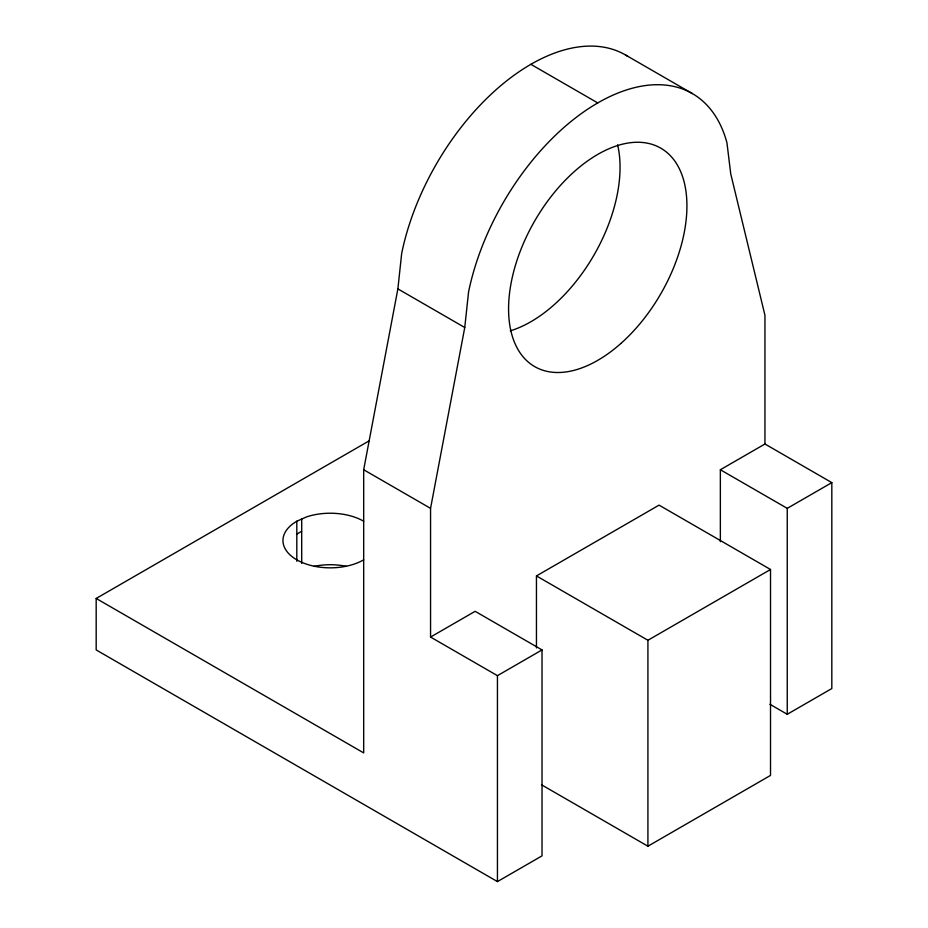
<?xml version="1.0" encoding="UTF-8"?>
<svg xmlns="http://www.w3.org/2000/svg" width="928" height="928" viewBox="0 0 928 928"><rect width="100%" height="100%" fill="white"/><g stroke="black" fill="none" stroke-linecap="round" stroke-linejoin="round"><path stroke-width="1.39" d="M769.904 704.271L787.246 714.282L831.824 688.541L831.824 482.618L764.95 444.002L764.95 315.3L730.754 173.93L726.949 142.808A189.161 109.214 -60 0 0 597.76 102.927A189.161 109.214 -60 0 0 468.559 291.995L464.754 327.503L430.557 508.358L430.557 637.06L475.148 611.32L542.022 649.925L542.022 855.86L497.443 881.6L96.176 649.936L96.176 598.456L363.683 752.898L363.683 469.742L397.88 288.886L401.685 253.379A189.161 109.214 -60 0 1 497.942 88.09A189.161 109.214 -60 0 1 627.885 56.422M96.176 598.456L369.193 440.823M296.554 534.238L301.565 531.35M536.454 647.93L536.454 575.928L659.054 505.134L770.518 569.49L770.518 775.414L647.918 846.208L541.465 784.752M720.36 541.743L720.36 469.742L764.95 444.002M430.557 637.06L497.443 675.665L542.022 649.925M720.36 469.742L787.246 508.358L831.824 482.618M536.454 575.928L647.918 640.274L770.518 569.49M296.809 561.266L296.809 521.223L306.6 516.884A47.293 27.306 0 0 1 363.683 521.223M625.46 54.949L692.334 93.566M530.874 64.322L597.76 102.927M397.88 288.886L464.754 327.503M363.683 469.742L430.557 508.358M787.246 508.358L787.246 714.282M647.918 640.274L647.918 846.208M497.443 675.665L497.443 881.6M301.704 519.054L301.704 563.389M363.683 559.839A47.293 27.306 0 0 1 296.809 559.839A47.293 27.306 0 0 1 296.809 521.223M314.082 566.358A47.293 27.306 0 0 1 346.411 566.358M617.642 144.907A126.104 72.802 -60 0 1 510.296 330.832M620.832 343.511A126.104 72.802 -60 0 0 660.806 148.167A126.104 72.802 -60 0 0 511.618 280.453A126.104 72.802 -60 0 0 620.832 343.511"/></g></svg>
